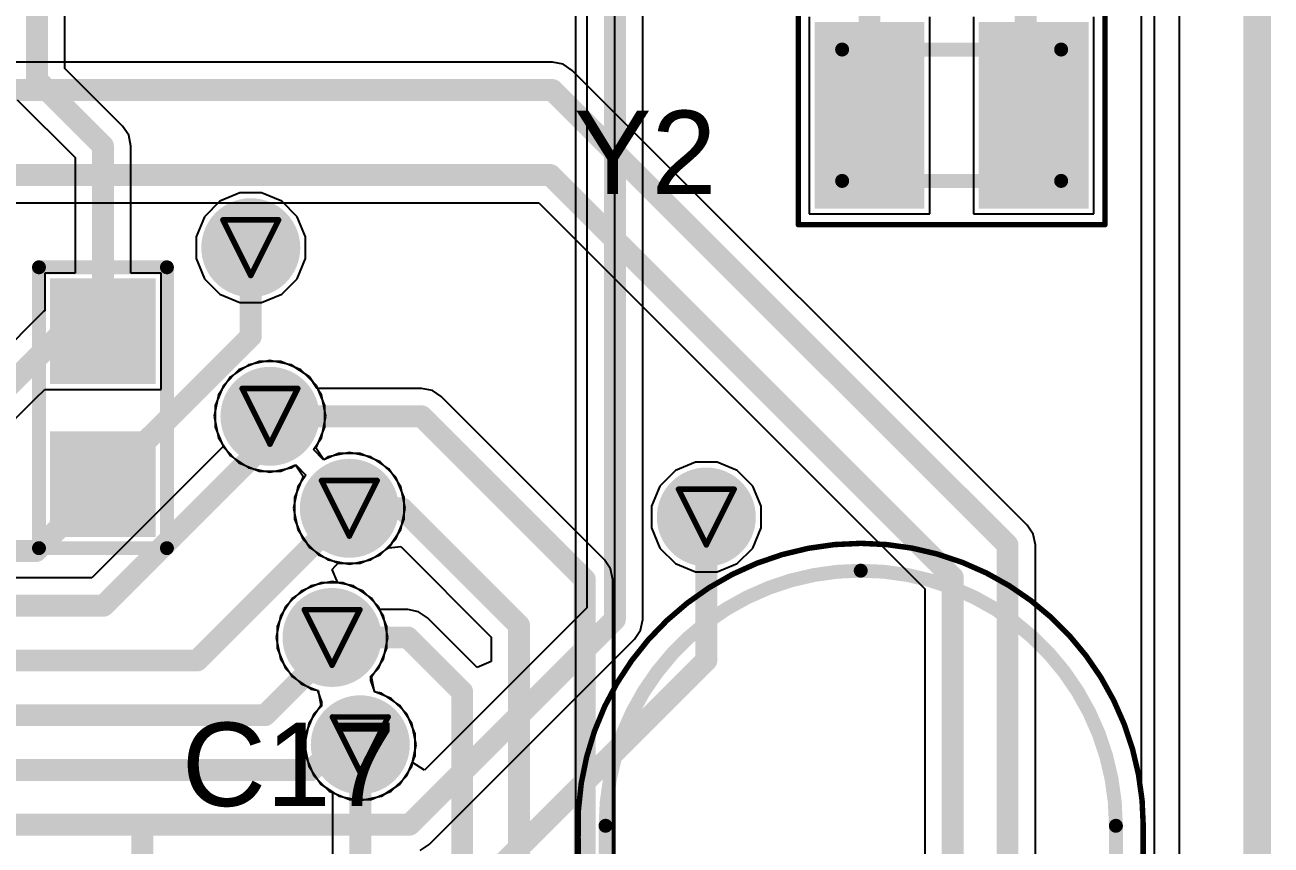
# Model space of a CAD drawing. Header units: inches. Extents: x 0 to 423, y -3 to 110.
# Drawn here: x 52.81 to 64.19, y 47.84 to 55.33 of the extents above; entities that cross this region are included whole.
import ezdxf

# ---------------------------------------------------------------- set-up
doc = ezdxf.new("R2010")
doc.units = ezdxf.units.IN
for name, color, linetype in [('Board Outline', 56, 'Continuous'), ('Bottom Layer', 5, 'Continuous'), ('Bottom Solder', 6, 'Continuous'), ('Drill Drawing', 1, 'Continuous'), ('Mechanical 1', 6, 'Continuous'), ('Mechanical 13', 56, 'Continuous'), ('Mechanical 15', 56, 'Continuous'), ('Mechanical 4', 56, 'Continuous'), ('Mid Layer', 16, 'Continuous'), ('Mid Layer 2', 76, 'Continuous'), ('Multi-Layer', 9, 'Continuous'), ('Pad Holes', 156, 'Continuous'), ('Top Layer', 1, 'Continuous'), ('Top Overlay', 2, 'Continuous'), ('Top Paste', 8, 'Continuous'), ('Top Solder', 216, 'Continuous'), ('Via Holes', 16, 'Continuous')]:
    doc.layers.add(name, color=color, linetype=linetype)
doc.styles.add('Arial', font='', dxfattribs={"height": 0.2})
doc.styles.get('Arial').set_extended_font_data('Arial')

# ---------------------------------------------------------------- blocks, each defined once
blk = doc.blocks.new('XTAL_CM8V_T1A_32_768KHZ_9PF_20PPM_TA_QC_60')
at = {"layer": 'Top Layer'}
for points in [[(-1.15, 0.75), (-0.35, 0.75), (-0.35, -0.75), (-1.15, -0.75)], [(0.35, 0.75), (1.15, 0.75), (1.15, -0.75), (0.35, -0.75)]]:
    blk.add_hatch(color=1, dxfattribs=at).paths.add_polyline_path(points)
at = {"layer": 'Top Paste'}
for points in [[(-1.15, 0.75), (-0.35, 0.75), (-0.35, -0.75), (-1.15, -0.75)], [(0.35, 0.75), (1.15, 0.75), (1.15, -0.75), (0.35, -0.75)]]:
    blk.add_hatch(color=8, dxfattribs=at).paths.add_polyline_path(points)
at = {"layer": 'Top Solder'}
for points in [[(-1.252, 0.852), (-0.248, 0.852), (-0.248, -0.852), (-1.252, -0.852)], [(0.248, 0.852), (1.252, 0.852), (1.252, -0.852), (0.248, -0.852)]]:
    blk.add_hatch(color=216, dxfattribs=at).paths.add_polyline_path(points)
at = {"layer": 'Mechanical 13'}
for points in [[(-1, -0.6, 0.127, 0.127, 0), (-1, 0.6, 0.127, 0.127, 0)], [(-1, 0.6, 0.127, 0.127, 0), (1, 0.6, 0.127, 0.127, 0)], [(1, -0.6, 0.127, 0.127, 0), (1, 0.6, 0.127, 0.127, 0)], [(-1, -0.6, 0.127, 0.127, 0), (1, -0.6, 0.127, 0.127, 0)]]:
    blk.add_lwpolyline(points, format="xyseb", dxfattribs=at)
for points in [[(-1.032, 0.6, 0.0635, 0.0635, 1), (-0.968, 0.6, 0.0635, 0.0635, 1)], [(-1.032, 0.6, 0.0635, 0.0635, 1), (-0.968, 0.6, 0.0635, 0.0635, 1)], [(0.968, 0.6, 0.0635, 0.0635, 1), (1.032, 0.6, 0.0635, 0.0635, 1)], [(0.968, 0.6, 0.0635, 0.0635, 1), (1.032, 0.6, 0.0635, 0.0635, 1)], [(-1.032, -0.6, 0.0635, 0.0635, 1), (-0.968, -0.6, 0.0635, 0.0635, 1)], [(-1.032, -0.6, 0.0635, 0.0635, 1), (-0.968, -0.6, 0.0635, 0.0635, 1)], [(0.968, -0.6, 0.0635, 0.0635, 1), (1.032, -0.6, 0.0635, 0.0635, 1)], [(0.968, -0.6, 0.0635, 0.0635, 1), (1.032, -0.6, 0.0635, 0.0635, 1)]]:
    blk.add_lwpolyline(points, format="xyseb", close=True, dxfattribs=at)
at = {"layer": 'Mechanical 15'}
for points in [[(-1.4, -1, 0.05, 0.05, 0), (-1.4, 1, 0.05, 0.05, 0)], [(-1.4, 1, 0.05, 0.05, 0), (1.4, 1, 0.05, 0.05, 0)], [(1.4, -1, 0.05, 0.05, 0), (1.4, 1, 0.05, 0.05, 0)], [(-1.4, -1, 0.05, 0.05, 0), (1.4, -1, 0.05, 0.05, 0)]]:
    blk.add_lwpolyline(points, format="xyseb", dxfattribs=at)
for points in [[(-1.412, 1, 0.025, 0.025, 1), (-1.388, 1, 0.025, 0.025, 1)], [(-1.412, 1, 0.025, 0.025, 1), (-1.388, 1, 0.025, 0.025, 1)], [(1.388, 1, 0.025, 0.025, 1), (1.412, 1, 0.025, 0.025, 1)], [(1.388, 1, 0.025, 0.025, 1), (1.412, 1, 0.025, 0.025, 1)], [(-1.412, -1, 0.025, 0.025, 1), (-1.388, -1, 0.025, 0.025, 1)], [(-1.412, -1, 0.025, 0.025, 1), (-1.388, -1, 0.025, 0.025, 1)], [(1.388, -1, 0.025, 0.025, 1), (1.412, -1, 0.025, 0.025, 1)], [(1.388, -1, 0.025, 0.025, 1), (1.412, -1, 0.025, 0.025, 1)]]:
    blk.add_lwpolyline(points, format="xyseb", close=True, dxfattribs=at)
blk = doc.blocks.new('XTAL_HC49P488W43L1150T466H350_68')
at = {"layer": 'Bottom Layer'}
h = blk.add_hatch(color=5, dxfattribs=at)
edge = h.paths.add_edge_path()
edge.add_arc((-2.44, 0), 0.54, 0, 360)
h = blk.add_hatch(color=5, dxfattribs=at)
edge = h.paths.add_edge_path()
edge.add_arc((2.44, 0), 0.54, 0, 360)
at = {"layer": 'Bottom Solder'}
h = blk.add_hatch(color=6, dxfattribs=at)
edge = h.paths.add_edge_path()
edge.add_arc((-2.44, 0), 0.642, 0, 360)
h = blk.add_hatch(color=6, dxfattribs=at)
edge = h.paths.add_edge_path()
edge.add_arc((2.44, 0), 0.642, 0, 360)
at = {"layer": 'Mid Layer'}
h = blk.add_hatch(color=16, dxfattribs=at)
edge = h.paths.add_edge_path()
edge.add_arc((-2.44, 0), 0.54, 0, 360)
h = blk.add_hatch(color=16, dxfattribs=at)
edge = h.paths.add_edge_path()
edge.add_arc((2.44, 0), 0.54, 0, 360)
at = {"layer": 'Mid Layer 2'}
h = blk.add_hatch(color=76, dxfattribs=at)
edge = h.paths.add_edge_path()
edge.add_arc((-2.44, 0), 0.54, 0, 360)
h = blk.add_hatch(color=76, dxfattribs=at)
edge = h.paths.add_edge_path()
edge.add_arc((2.44, 0), 0.54, 0, 360)
at = {"layer": 'Multi-Layer'}
h = blk.add_hatch(color=9, dxfattribs=at)
edge = h.paths.add_edge_path()
edge.add_arc((-2.44, 0), 0.54, 0, 360)
h = blk.add_hatch(color=9, dxfattribs=at)
edge = h.paths.add_edge_path()
edge.add_arc((2.44, 0), 0.54, 0, 360)
at = {"layer": 'Pad Holes'}
h = blk.add_hatch(color=7, dxfattribs=at)
edge = h.paths.add_edge_path()
edge.add_arc((-2.44, 0), 0.34, 0, 360)
h = blk.add_hatch(color=7, dxfattribs=at)
edge = h.paths.add_edge_path()
edge.add_arc((2.44, 0), 0.34, 0, 360)
at = {"layer": 'Top Layer'}
h = blk.add_hatch(color=1, dxfattribs=at)
edge = h.paths.add_edge_path()
edge.add_arc((-2.44, 0), 0.54, 0, 360)
h = blk.add_hatch(color=1, dxfattribs=at)
edge = h.paths.add_edge_path()
edge.add_arc((2.44, 0), 0.54, 0, 360)
at = {"layer": 'Top Solder'}
h = blk.add_hatch(color=216, dxfattribs=at)
edge = h.paths.add_edge_path()
edge.add_arc((-2.44, 0), 0.642, 0, 360)
h = blk.add_hatch(color=216, dxfattribs=at)
edge = h.paths.add_edge_path()
edge.add_arc((2.44, 0), 0.642, 0, 360)
at = {"layer": 'Mechanical 1'}
for points in [[(-5.75, 0, 0.127, 0.127, -0.414214), (-3.42, 2.33, 0.127, 0.127, 0)], [(3.42, 2.33, 0.127, 0.127, 0), (-3.42, 2.33, 0.127, 0.127, 0)], [(3.42, 2.33, 0.127, 0.127, -0.414214), (5.75, 0, 0.127, 0.127, 0)], [(-3.42, -2.33, 0.127, 0.127, -0.414214), (-5.75, 0, 0.127, 0.127, 0)], [(5.75, 0, 0.127, 0.127, -0.414214), (3.42, -2.33, 0.127, 0.127, 0)], [(3.42, -2.33, 0.127, 0.127, 0), (-3.42, -2.33, 0.127, 0.127, 0)]]:
    blk.add_lwpolyline(points, format="xyseb", dxfattribs=at)
for points in [[(-3.452, 2.33, 0.0635, 0.0635, 1), (-3.388, 2.33, 0.0635, 0.0635, 1)], [(-3.452, 2.33, 0.0635, 0.0635, 1), (-3.388, 2.33, 0.0635, 0.0635, 1)], [(3.388, 2.33, 0.0635, 0.0635, 1), (3.452, 2.33, 0.0635, 0.0635, 1)], [(3.388, 2.33, 0.0635, 0.0635, 1), (3.452, 2.33, 0.0635, 0.0635, 1)], [(-5.782, 0, 0.0635, 0.0635, 1), (-5.718, 0, 0.0635, 0.0635, 1)], [(-5.782, 0, 0.0635, 0.0635, 1), (-5.718, 0, 0.0635, 0.0635, 1)], [(5.718, 0, 0.0635, 0.0635, 1), (5.782, 0, 0.0635, 0.0635, 1)], [(5.718, 0, 0.0635, 0.0635, 1), (5.782, 0, 0.0635, 0.0635, 1)], [(-3.452, -2.33, 0.0635, 0.0635, 1), (-3.388, -2.33, 0.0635, 0.0635, 1)], [(-3.452, -2.33, 0.0635, 0.0635, 1), (-3.388, -2.33, 0.0635, 0.0635, 1)], [(3.388, -2.33, 0.0635, 0.0635, 1), (3.452, -2.33, 0.0635, 0.0635, 1)], [(3.388, -2.33, 0.0635, 0.0635, 1), (3.452, -2.33, 0.0635, 0.0635, 1)]]:
    blk.add_lwpolyline(points, format="xyseb", close=True, dxfattribs=at)
at = {"layer": 'Mechanical 4'}
for points in [[(-6, -0.005, 0.05, 0.05, -0.414214), (-3.415, 2.58, 0.05, 0.05, 0)], [(3.4, 2.58, 0.05, 0.05, 0), (-3.41, 2.58, 0.05, 0.05, 0)], [(3.4, 2.58, 0.05, 0.05, -1), (3.4, -2.58, 0.05, 0.05, 0)], [(-3.322, -2.581, 0.05, 0.05, -0.424475), (-6, 0.005, 0.05, 0.05, 0)], [(3.4, -2.58, 0.05, 0.05, 0), (-3.3, -2.58, 0.05, 0.05, 0)]]:
    blk.add_lwpolyline(points, format="xyseb", dxfattribs=at)
for points in [[(-3.427, 2.58, 0.025, 0.025, 1), (-3.403, 2.58, 0.025, 0.025, 1)], [(-3.423, 2.58, 0.025, 0.025, 1), (-3.398, 2.58, 0.025, 0.025, 1)], [(3.388, 2.58, 0.025, 0.025, 1), (3.413, 2.58, 0.025, 0.025, 1)], [(3.388, 2.58, 0.025, 0.025, 1), (3.413, 2.58, 0.025, 0.025, 1)], [(-6.013, 0.005, 0.025, 0.025, 1), (-5.988, 0.005, 0.025, 0.025, 1)], [(-6.013, -0.005, 0.025, 0.025, 1), (-5.988, -0.005, 0.025, 0.025, 1)], [(-3.335, -2.581, 0.025, 0.025, 1), (-3.31, -2.581, 0.025, 0.025, 1)], [(-3.313, -2.58, 0.025, 0.025, 1), (-3.288, -2.58, 0.025, 0.025, 1)], [(3.388, -2.58, 0.025, 0.025, 1), (3.413, -2.58, 0.025, 0.025, 1)], [(3.388, -2.58, 0.025, 0.025, 1), (3.413, -2.58, 0.025, 0.025, 1)]]:
    blk.add_lwpolyline(points, format="xyseb", close=True, dxfattribs=at)
at = {"layer": 'Top Overlay'}
for points in [[(-5.75, 0, 0.127, 0.127, -0.414214), (-3.42, 2.33, 0.127, 0.127, 0)], [(3.42, 2.33, 0.127, 0.127, 0), (-3.42, 2.33, 0.127, 0.127, 0)], [(3.42, 2.33, 0.127, 0.127, -0.414214), (5.75, 0, 0.127, 0.127, 0)], [(-3.42, -2.33, 0.127, 0.127, -0.414214), (-5.75, 0, 0.127, 0.127, 0)], [(5.75, 0, 0.127, 0.127, -0.414214), (3.42, -2.33, 0.127, 0.127, 0)], [(3.42, -2.33, 0.127, 0.127, 0), (-3.42, -2.33, 0.127, 0.127, 0)]]:
    blk.add_lwpolyline(points, format="xyseb", dxfattribs=at)
for points in [[(-3.452, 2.33, 0.0635, 0.0635, 1), (-3.388, 2.33, 0.0635, 0.0635, 1)], [(-3.452, 2.33, 0.0635, 0.0635, 1), (-3.388, 2.33, 0.0635, 0.0635, 1)], [(3.388, 2.33, 0.0635, 0.0635, 1), (3.452, 2.33, 0.0635, 0.0635, 1)], [(3.388, 2.33, 0.0635, 0.0635, 1), (3.452, 2.33, 0.0635, 0.0635, 1)], [(-5.782, 0, 0.0635, 0.0635, 1), (-5.718, 0, 0.0635, 0.0635, 1)], [(-5.782, 0, 0.0635, 0.0635, 1), (-5.718, 0, 0.0635, 0.0635, 1)], [(5.718, 0, 0.0635, 0.0635, 1), (5.782, 0, 0.0635, 0.0635, 1)], [(5.718, 0, 0.0635, 0.0635, 1), (5.782, 0, 0.0635, 0.0635, 1)], [(-3.452, -2.33, 0.0635, 0.0635, 1), (-3.388, -2.33, 0.0635, 0.0635, 1)], [(-3.452, -2.33, 0.0635, 0.0635, 1), (-3.388, -2.33, 0.0635, 0.0635, 1)], [(3.388, -2.33, 0.0635, 0.0635, 1), (3.452, -2.33, 0.0635, 0.0635, 1)], [(3.388, -2.33, 0.0635, 0.0635, 1), (3.452, -2.33, 0.0635, 0.0635, 1)]]:
    blk.add_lwpolyline(points, format="xyseb", close=True, dxfattribs=at)
blk = doc.blocks.new('0603C_TBD_77')
at = {"layer": 'Top Layer'}
for points in [[(-0.381, 0.381), (0.381, 0.381), (0.381, -0.381), (-0.381, -0.381)], [(1.016, 0.381), (1.778, 0.381), (1.778, -0.381), (1.016, -0.381)]]:
    blk.add_hatch(color=1, dxfattribs=at).paths.add_polyline_path(points)
at = {"layer": 'Top Paste'}
for points in [[(-0.381, 0.381), (0.381, 0.381), (0.381, -0.381), (-0.381, -0.381)], [(1.016, 0.381), (1.778, 0.381), (1.778, -0.381), (1.016, -0.381)]]:
    blk.add_hatch(color=8, dxfattribs=at).paths.add_polyline_path(points)
at = {"layer": 'Top Solder'}
for points in [[(-0.4826, 0.4826), (0.4826, 0.4826), (0.4826, -0.4826), (-0.4826, -0.4826)], [(0.9144, 0.4826), (1.8796, 0.4826), (1.8796, -0.4826), (0.9144, -0.4826)]]:
    blk.add_hatch(color=216, dxfattribs=at).paths.add_polyline_path(points)
at = {"layer": 'Top Overlay'}
for points in [[(-0.5842, 0.5842, 0.127, 0.127, 0), (-0.5842, -0.5842, 0.127, 0.127, 0)], [(-0.5842, 0.5842, 0.127, 0.127, 0), (1.9812, 0.5842, 0.127, 0.127, 0)], [(1.9812, 0.5842, 0.127, 0.127, 0), (1.9812, -0.5842, 0.127, 0.127, 0)], [(-0.5842, -0.5842, 0.127, 0.127, 0), (1.9812, -0.5842, 0.127, 0.127, 0)]]:
    blk.add_lwpolyline(points, format="xyseb", dxfattribs=at)
for points in [[(-0.61595, 0.5842, 0.0635, 0.0635, 1), (-0.55245, 0.5842, 0.0635, 0.0635, 1)], [(-0.61595, 0.5842, 0.0635, 0.0635, 1), (-0.55245, 0.5842, 0.0635, 0.0635, 1)], [(1.94945, 0.5842, 0.0635, 0.0635, 1), (2.01295, 0.5842, 0.0635, 0.0635, 1)], [(1.94945, 0.5842, 0.0635, 0.0635, 1), (2.01295, 0.5842, 0.0635, 0.0635, 1)], [(-0.61595, -0.5842, 0.0635, 0.0635, 1), (-0.55245, -0.5842, 0.0635, 0.0635, 1)], [(-0.61595, -0.5842, 0.0635, 0.0635, 1), (-0.55245, -0.5842, 0.0635, 0.0635, 1)], [(1.94945, -0.5842, 0.0635, 0.0635, 1), (2.01295, -0.5842, 0.0635, 0.0635, 1)], [(1.94945, -0.5842, 0.0635, 0.0635, 1), (2.01295, -0.5842, 0.0635, 0.0635, 1)]]:
    blk.add_lwpolyline(points, format="xyseb", close=True, dxfattribs=at)

msp = doc.modelspace()

# ---------------------------------------------------------------- hatches: boundary and pattern name
at = {"layer": 'Bottom Layer'}
h = msp.add_hatch(color=5, dxfattribs=at)
edge = h.paths.add_edge_path()
edge.add_arc((54.87, 53.3), 0.35, 0, 360)
h = msp.add_hatch(color=5, dxfattribs=at)
edge = h.paths.add_edge_path()
edge.add_arc((55.045, 51.76), 0.35, 0, 360)
h = msp.add_hatch(color=5, dxfattribs=at)
edge = h.paths.add_edge_path()
edge.add_arc((55.77, 50.92), 0.35, 0, 360)
h = msp.add_hatch(color=5, dxfattribs=at)
edge = h.paths.add_edge_path()
edge.add_arc((59.03, 50.84), 0.35, 0, 360)
h = msp.add_hatch(color=5, dxfattribs=at)
edge = h.paths.add_edge_path()
edge.add_arc((55.612, 49.74), 0.35, 0, 360)
h = msp.add_hatch(color=5, dxfattribs=at)
edge = h.paths.add_edge_path()
edge.add_arc((55.87, 48.76), 0.35, 0, 360)
at = {"layer": 'Bottom Solder'}
h = msp.add_hatch(color=6, dxfattribs=at)
edge = h.paths.add_edge_path()
edge.add_arc((54.87, 53.3), 0.452, 0, 360)
h = msp.add_hatch(color=6, dxfattribs=at)
edge = h.paths.add_edge_path()
edge.add_arc((55.045, 51.76), 0.452, 0, 360)
h = msp.add_hatch(color=6, dxfattribs=at)
edge = h.paths.add_edge_path()
edge.add_arc((55.77, 50.92), 0.452, 0, 360)
h = msp.add_hatch(color=6, dxfattribs=at)
edge = h.paths.add_edge_path()
edge.add_arc((59.03, 50.84), 0.452, 0, 360)
h = msp.add_hatch(color=6, dxfattribs=at)
edge = h.paths.add_edge_path()
edge.add_arc((55.612, 49.74), 0.452, 0, 360)
h = msp.add_hatch(color=6, dxfattribs=at)
edge = h.paths.add_edge_path()
edge.add_arc((55.87, 48.76), 0.452, 0, 360)
at = {"layer": 'Mid Layer'}
h = msp.add_hatch(color=16, dxfattribs=at)
edge = h.paths.add_edge_path()
edge.add_arc((54.87, 53.3), 0.35, 0, 360)
h = msp.add_hatch(color=16, dxfattribs=at)
edge = h.paths.add_edge_path()
edge.add_arc((55.045, 51.76), 0.35, 0, 360)
h = msp.add_hatch(color=16, dxfattribs=at)
edge = h.paths.add_edge_path()
edge.add_arc((55.77, 50.92), 0.35, 0, 360)
h = msp.add_hatch(color=16, dxfattribs=at)
edge = h.paths.add_edge_path()
edge.add_arc((59.03, 50.84), 0.35, 0, 360)
h = msp.add_hatch(color=16, dxfattribs=at)
edge = h.paths.add_edge_path()
edge.add_arc((55.612, 49.74), 0.35, 0, 360)
h = msp.add_hatch(color=16, dxfattribs=at)
edge = h.paths.add_edge_path()
edge.add_arc((55.87, 48.76), 0.35, 0, 360)
at = {"layer": 'Mid Layer 2'}
h = msp.add_hatch(color=76, dxfattribs=at)
edge = h.paths.add_edge_path()
edge.add_arc((54.87, 53.3), 0.35, 0, 360)
h = msp.add_hatch(color=76, dxfattribs=at)
edge = h.paths.add_edge_path()
edge.add_arc((55.045, 51.76), 0.35, 0, 360)
h = msp.add_hatch(color=76, dxfattribs=at)
edge = h.paths.add_edge_path()
edge.add_arc((55.77, 50.92), 0.35, 0, 360)
h = msp.add_hatch(color=76, dxfattribs=at)
edge = h.paths.add_edge_path()
edge.add_arc((59.03, 50.84), 0.35, 0, 360)
h = msp.add_hatch(color=76, dxfattribs=at)
edge = h.paths.add_edge_path()
edge.add_arc((55.612, 49.74), 0.35, 0, 360)
h = msp.add_hatch(color=76, dxfattribs=at)
edge = h.paths.add_edge_path()
edge.add_arc((55.87, 48.76), 0.35, 0, 360)
at = {"layer": 'Top Layer'}
h = msp.add_hatch(color=1, dxfattribs=at)
edge = h.paths.add_edge_path()
edge.add_arc((54.87, 53.3), 0.35, 0, 360)
h = msp.add_hatch(color=1, dxfattribs=at)
edge = h.paths.add_edge_path()
edge.add_arc((55.045, 51.76), 0.35, 0, 360)
h = msp.add_hatch(color=1, dxfattribs=at)
edge = h.paths.add_edge_path()
edge.add_arc((55.77, 50.92), 0.35, 0, 360)
h = msp.add_hatch(color=1, dxfattribs=at)
edge = h.paths.add_edge_path()
edge.add_arc((59.03, 50.84), 0.35, 0, 360)
h = msp.add_hatch(color=1, dxfattribs=at)
edge = h.paths.add_edge_path()
edge.add_arc((55.612, 49.74), 0.35, 0, 360)
h = msp.add_hatch(color=1, dxfattribs=at)
edge = h.paths.add_edge_path()
edge.add_arc((55.87, 48.76), 0.35, 0, 360)
at = {"layer": 'Top Solder'}
h = msp.add_hatch(color=216, dxfattribs=at)
edge = h.paths.add_edge_path()
edge.add_arc((54.87, 53.3), 0.452, 0, 360)
h = msp.add_hatch(color=216, dxfattribs=at)
edge = h.paths.add_edge_path()
edge.add_arc((55.045, 51.76), 0.452, 0, 360)
h = msp.add_hatch(color=216, dxfattribs=at)
edge = h.paths.add_edge_path()
edge.add_arc((55.77, 50.92), 0.452, 0, 360)
h = msp.add_hatch(color=216, dxfattribs=at)
edge = h.paths.add_edge_path()
edge.add_arc((59.03, 50.84), 0.452, 0, 360)
h = msp.add_hatch(color=216, dxfattribs=at)
edge = h.paths.add_edge_path()
edge.add_arc((55.612, 49.74), 0.452, 0, 360)
h = msp.add_hatch(color=216, dxfattribs=at)
edge = h.paths.add_edge_path()
edge.add_arc((55.87, 48.76), 0.452, 0, 360)
at = {"layer": 'Via Holes'}
h = msp.add_hatch(color=7, dxfattribs=at)
edge = h.paths.add_edge_path()
edge.add_arc((54.87, 53.3), 0.25, 0, 360)
h = msp.add_hatch(color=7, dxfattribs=at)
edge = h.paths.add_edge_path()
edge.add_arc((55.045, 51.76), 0.25, 0, 360)
h = msp.add_hatch(color=7, dxfattribs=at)
edge = h.paths.add_edge_path()
edge.add_arc((55.77, 50.92), 0.25, 0, 360)
h = msp.add_hatch(color=7, dxfattribs=at)
edge = h.paths.add_edge_path()
edge.add_arc((59.03, 50.84), 0.25, 0, 360)
h = msp.add_hatch(color=7, dxfattribs=at)
edge = h.paths.add_edge_path()
edge.add_arc((55.612, 49.74), 0.25, 0, 360)
h = msp.add_hatch(color=7, dxfattribs=at)
edge = h.paths.add_edge_path()
edge.add_arc((55.87, 48.76), 0.25, 0, 360)

# ---------------------------------------------------------------- linework, layer by layer
at = {"layer": 'Board Outline'}
msp.add_lwpolyline([(64.06, 0, 0.254, 0.254, 0), (64.06, 79.42, 0.254, 0.254, 0)], format="xyseb", dxfattribs=at)
at = {"layer": 'Bottom Layer'}
for p, q in [((63, 58.224), (63, 54.23)), ((57.625, 54.995), (50.887, 54.995)), ((57.723, 54.975), (57.625, 54.995)), ((57.805, 54.92), (57.723, 54.975)), ((61.96, 50.765), (57.805, 54.92)), ((63, 54.23), (63, 52.801)), ((51.806, 53.709), (57.501, 53.709)), ((57.501, 53.709), (61.025, 50.184)), ((63, 52.801), (63, 52.211)), ((55.045, 52.27), (54.85, 52.231)), ((55.24, 52.231), (55.045, 52.27)), ((54.685, 52.12), (54.574, 51.955)), ((54.85, 52.231), (54.685, 52.12)), ((55.405, 52.12), (55.24, 52.231)), ((55.476, 52.015), (55.405, 52.12)), ((63, 52.211), (63, 51.305)), ((56.43, 52.015), (55.476, 52.015)), ((56.528, 51.995), (56.43, 52.015)), ((54.574, 51.955), (54.535, 51.76)), ((56.61, 51.94), (56.528, 51.995)), ((58.1, 50.45), (56.61, 51.94)), ((54.535, 51.76), (54.574, 51.565)), ((54.574, 51.565), (54.685, 51.4)), ((54.685, 51.4), (54.85, 51.289)), ((54.85, 51.289), (55.045, 51.25)), ((55.045, 51.25), (55.24, 51.289)), ((55.24, 51.289), (55.28, 51.316)), ((55.28, 51.316), (55.372, 51.224)), ((55.372, 51.224), (55.299, 51.115)), ((63, 51.305), (63, 50.072)), ((55.299, 51.115), (55.26, 50.92)), ((55.26, 50.92), (55.299, 50.725)), ((62.015, 50.683), (61.96, 50.765)), ((55.299, 50.725), (55.409, 50.56)), ((62.035, 50.585), (62.015, 50.683)), ((55.409, 50.56), (55.575, 50.449)), ((55.965, 50.449), (56.13, 50.56)), ((56.13, 50.56), (56.239, 50.57)), ((56.239, 50.57), (57.065, 49.744)), ((62.035, 49.815), (62.035, 50.585)), ((55.575, 50.449), (55.77, 50.41)), ((55.77, 50.41), (55.965, 50.449)), ((58.155, 50.368), (58.1, 50.45)), ((58.175, 50.27), (58.155, 50.368)), ((55.417, 50.211), (55.252, 50.1)), ((55.612, 50.25), (55.417, 50.211)), ((55.807, 50.211), (55.612, 50.25)), ((55.973, 50.1), (55.807, 50.211)), ((58.175, 33.05), (58.175, 50.27)), ((61.025, 50.184), (61.025, 47.606)), ((55.252, 50.1), (55.141, 49.935)), ((56.043, 49.995), (55.973, 50.1)), ((63, 50.072), (63, 48.476)), ((56.305, 49.995), (56.043, 49.995)), ((56.403, 49.975), (56.305, 49.995)), ((56.485, 49.92), (56.403, 49.975)), ((55.141, 49.935), (55.103, 49.74)), ((56.938, 49.467), (56.485, 49.92)), ((55.103, 49.74), (55.141, 49.545)), ((57.065, 49.744), (57.065, 49.52)), ((62.035, 7.36), (62.035, 49.815)), ((55.141, 49.545), (55.252, 49.38)), ((57.065, 49.52), (56.938, 49.467)), ((55.252, 49.38), (55.417, 49.269)), ((55.417, 49.269), (55.484, 49.256)), ((55.484, 49.256), (55.51, 49.121)), ((55.509, 49.12), (55.399, 48.955)), ((55.51, 49.121), (55.509, 49.12)), ((55.399, 48.955), (55.36, 48.76)), ((55.36, 48.76), (55.399, 48.565)), ((55.399, 48.565), (55.509, 48.399)), ((55.509, 48.399), (55.615, 48.329)), ((63, 48.476), (63, 47.04)), ((55.615, 48.329), (55.615, 35.715))]:
    msp.add_line(p, q, dxfattribs=at)
for points in [[(50.456, 54.74, 0.2, 0.2, 0), (57.625, 54.74, 0.2, 0.2, 0)], [(57.625, 54.74, 0.2, 0.2, 0), (61.78, 50.585, 0.2, 0.2, 0)], [(51.375, 53.964, 0.2, 0.2, 0), (57.606, 53.964, 0.2, 0.2, 0)], [(57.606, 53.964, 0.2, 0.2, 0), (61.28, 50.29, 0.2, 0.2, 0)], [(55.045, 51.76, 0.2, 0.2, 0), (56.43, 51.76, 0.2, 0.2, 0)], [(56.43, 51.76, 0.2, 0.2, 0), (57.92, 50.27, 0.2, 0.2, 0)], [(55.77, 50.92, 0.2, 0.2, 0), (56.25, 50.92, 0.2, 0.2, 0)], [(56.25, 50.92, 0.2, 0.2, 0), (57.32, 49.85, 0.2, 0.2, 0)], [(61.78, 50.585, 0.2, 0.2, 0), (61.78, 49.815, 0.2, 0.2, 0)], [(57.92, 30.007, 0.2, 0.2, 0), (57.92, 50.27, 0.2, 0.2, 0)], [(61.28, 50.29, 0.2, 0.2, 0), (61.28, 7.943, 0.2, 0.2, 0)], [(57.32, 35.296, 0.2, 0.2, 0), (57.32, 49.85, 0.2, 0.2, 0)], [(61.78, 49.815, 0.2, 0.2, 0), (61.78, 7.173, 0.2, 0.2, 0)], [(55.612, 49.74, 0.2, 0.2, 0), (56.305, 49.74, 0.2, 0.2, 0)], [(56.305, 49.74, 0.2, 0.2, 0), (56.8, 49.245, 0.2, 0.2, 0)], [(56.8, 35.988, 0.2, 0.2, 0), (56.8, 49.245, 0.2, 0.2, 0)], [(55.87, 35.609, 0.2, 0.2, 0), (55.87, 48.76, 0.2, 0.2, 0)]]:
    msp.add_lwpolyline(points, format="xyseb", dxfattribs=at)
for points in [[(57.575, 54.74, 0.1, 0.1, 1), (57.675, 54.74, 0.1, 0.1, 1)], [(57.575, 54.74, 0.1, 0.1, 1), (57.675, 54.74, 0.1, 0.1, 1)], [(57.556, 53.964, 0.1, 0.1, 1), (57.656, 53.964, 0.1, 0.1, 1)], [(57.556, 53.964, 0.1, 0.1, 1), (57.656, 53.964, 0.1, 0.1, 1)], [(54.995, 51.76, 0.1, 0.1, 1), (55.095, 51.76, 0.1, 0.1, 1)], [(56.38, 51.76, 0.1, 0.1, 1), (56.48, 51.76, 0.1, 0.1, 1)], [(56.38, 51.76, 0.1, 0.1, 1), (56.48, 51.76, 0.1, 0.1, 1)], [(55.72, 50.92, 0.1, 0.1, 1), (55.82, 50.92, 0.1, 0.1, 1)], [(56.2, 50.92, 0.1, 0.1, 1), (56.3, 50.92, 0.1, 0.1, 1)], [(56.2, 50.92, 0.1, 0.1, 1), (56.3, 50.92, 0.1, 0.1, 1)], [(61.73, 50.585, 0.1, 0.1, 1), (61.83, 50.585, 0.1, 0.1, 1)], [(61.73, 50.585, 0.1, 0.1, 1), (61.83, 50.585, 0.1, 0.1, 1)], [(57.87, 50.27, 0.1, 0.1, 1), (57.97, 50.27, 0.1, 0.1, 1)], [(57.87, 50.27, 0.1, 0.1, 1), (57.97, 50.27, 0.1, 0.1, 1)], [(61.23, 50.29, 0.1, 0.1, 1), (61.33, 50.29, 0.1, 0.1, 1)], [(61.23, 50.29, 0.1, 0.1, 1), (61.33, 50.29, 0.1, 0.1, 1)], [(57.27, 49.85, 0.1, 0.1, 1), (57.37, 49.85, 0.1, 0.1, 1)], [(57.27, 49.85, 0.1, 0.1, 1), (57.37, 49.85, 0.1, 0.1, 1)], [(61.73, 49.815, 0.1, 0.1, 1), (61.83, 49.815, 0.1, 0.1, 1)], [(61.73, 49.815, 0.1, 0.1, 1), (61.83, 49.815, 0.1, 0.1, 1)], [(55.562, 49.74, 0.1, 0.1, 1), (55.662, 49.74, 0.1, 0.1, 1)], [(56.255, 49.74, 0.1, 0.1, 1), (56.355, 49.74, 0.1, 0.1, 1)], [(56.255, 49.74, 0.1, 0.1, 1), (56.355, 49.74, 0.1, 0.1, 1)], [(56.75, 49.245, 0.1, 0.1, 1), (56.85, 49.245, 0.1, 0.1, 1)], [(56.75, 49.245, 0.1, 0.1, 1), (56.85, 49.245, 0.1, 0.1, 1)], [(55.82, 48.76, 0.1, 0.1, 1), (55.92, 48.76, 0.1, 0.1, 1)]]:
    msp.add_lwpolyline(points, format="xyseb", close=True, dxfattribs=at)
at = {"layer": 'Drill Drawing'}
for points in [[(54.616, 53.554, 0.0508, 0.0508, 0), (55.124, 53.554, 0.0508, 0.0508, 0)], [(54.616, 53.554, 0.0508, 0.0508, 0), (54.87, 53.046, 0.0508, 0.0508, 0)], [(54.87, 53.046, 0.0508, 0.0508, 0), (55.124, 53.554, 0.0508, 0.0508, 0)], [(54.791, 52.014, 0.0508, 0.0508, 0), (55.299, 52.014, 0.0508, 0.0508, 0)], [(54.791, 52.014, 0.0508, 0.0508, 0), (55.045, 51.506, 0.0508, 0.0508, 0)], [(55.045, 51.506, 0.0508, 0.0508, 0), (55.299, 52.014, 0.0508, 0.0508, 0)], [(55.516, 51.174, 0.0508, 0.0508, 0), (56.024, 51.174, 0.0508, 0.0508, 0)], [(55.516, 51.174, 0.0508, 0.0508, 0), (55.77, 50.666, 0.0508, 0.0508, 0)], [(55.77, 50.666, 0.0508, 0.0508, 0), (56.024, 51.174, 0.0508, 0.0508, 0)], [(58.776, 51.094, 0.0508, 0.0508, 0), (59.284, 51.094, 0.0508, 0.0508, 0)], [(58.776, 51.094, 0.0508, 0.0508, 0), (59.03, 50.586, 0.0508, 0.0508, 0)], [(59.03, 50.586, 0.0508, 0.0508, 0), (59.284, 51.094, 0.0508, 0.0508, 0)], [(55.358, 49.994, 0.0508, 0.0508, 0), (55.866, 49.994, 0.0508, 0.0508, 0)], [(55.358, 49.994, 0.0508, 0.0508, 0), (55.612, 49.486, 0.0508, 0.0508, 0)], [(55.612, 49.486, 0.0508, 0.0508, 0), (55.866, 49.994, 0.0508, 0.0508, 0)], [(55.616, 49.014, 0.0508, 0.0508, 0), (56.124, 49.014, 0.0508, 0.0508, 0)], [(55.616, 49.014, 0.0508, 0.0508, 0), (55.87, 48.506, 0.0508, 0.0508, 0)], [(55.87, 48.506, 0.0508, 0.0508, 0), (56.124, 49.014, 0.0508, 0.0508, 0)]]:
    msp.add_lwpolyline(points, format="xyseb", dxfattribs=at)
for points in [[(54.603, 53.554, 0.0254, 0.0254, 1), (54.629, 53.554, 0.0254, 0.0254, 1)], [(54.603, 53.554, 0.0254, 0.0254, 1), (54.629, 53.554, 0.0254, 0.0254, 1)], [(55.111, 53.554, 0.0254, 0.0254, 1), (55.137, 53.554, 0.0254, 0.0254, 1)], [(55.111, 53.554, 0.0254, 0.0254, 1), (55.137, 53.554, 0.0254, 0.0254, 1)], [(54.857, 53.046, 0.0254, 0.0254, 1), (54.883, 53.046, 0.0254, 0.0254, 1)], [(54.857, 53.046, 0.0254, 0.0254, 1), (54.883, 53.046, 0.0254, 0.0254, 1)], [(54.778, 52.014, 0.0254, 0.0254, 1), (54.804, 52.014, 0.0254, 0.0254, 1)], [(54.778, 52.014, 0.0254, 0.0254, 1), (54.804, 52.014, 0.0254, 0.0254, 1)], [(55.286, 52.014, 0.0254, 0.0254, 1), (55.312, 52.014, 0.0254, 0.0254, 1)], [(55.286, 52.014, 0.0254, 0.0254, 1), (55.312, 52.014, 0.0254, 0.0254, 1)], [(55.032, 51.506, 0.0254, 0.0254, 1), (55.058, 51.506, 0.0254, 0.0254, 1)], [(55.032, 51.506, 0.0254, 0.0254, 1), (55.058, 51.506, 0.0254, 0.0254, 1)], [(55.503, 51.174, 0.0254, 0.0254, 1), (55.529, 51.174, 0.0254, 0.0254, 1)], [(55.503, 51.174, 0.0254, 0.0254, 1), (55.529, 51.174, 0.0254, 0.0254, 1)], [(56.011, 51.174, 0.0254, 0.0254, 1), (56.037, 51.174, 0.0254, 0.0254, 1)], [(56.011, 51.174, 0.0254, 0.0254, 1), (56.037, 51.174, 0.0254, 0.0254, 1)], [(58.763, 51.094, 0.0254, 0.0254, 1), (58.789, 51.094, 0.0254, 0.0254, 1)], [(58.763, 51.094, 0.0254, 0.0254, 1), (58.789, 51.094, 0.0254, 0.0254, 1)], [(59.271, 51.094, 0.0254, 0.0254, 1), (59.297, 51.094, 0.0254, 0.0254, 1)], [(59.271, 51.094, 0.0254, 0.0254, 1), (59.297, 51.094, 0.0254, 0.0254, 1)], [(55.757, 50.666, 0.0254, 0.0254, 1), (55.783, 50.666, 0.0254, 0.0254, 1)], [(55.757, 50.666, 0.0254, 0.0254, 1), (55.783, 50.666, 0.0254, 0.0254, 1)], [(59.017, 50.586, 0.0254, 0.0254, 1), (59.043, 50.586, 0.0254, 0.0254, 1)], [(59.017, 50.586, 0.0254, 0.0254, 1), (59.043, 50.586, 0.0254, 0.0254, 1)], [(55.346, 49.994, 0.0254, 0.0254, 1), (55.371, 49.994, 0.0254, 0.0254, 1)], [(55.346, 49.994, 0.0254, 0.0254, 1), (55.371, 49.994, 0.0254, 0.0254, 1)], [(55.854, 49.994, 0.0254, 0.0254, 1), (55.879, 49.994, 0.0254, 0.0254, 1)], [(55.854, 49.994, 0.0254, 0.0254, 1), (55.879, 49.994, 0.0254, 0.0254, 1)], [(55.6, 49.486, 0.0254, 0.0254, 1), (55.625, 49.486, 0.0254, 0.0254, 1)], [(55.6, 49.486, 0.0254, 0.0254, 1), (55.625, 49.486, 0.0254, 0.0254, 1)], [(55.603, 49.014, 0.0254, 0.0254, 1), (55.629, 49.014, 0.0254, 0.0254, 1)], [(55.603, 49.014, 0.0254, 0.0254, 1), (55.629, 49.014, 0.0254, 0.0254, 1)], [(56.111, 49.014, 0.0254, 0.0254, 1), (56.137, 49.014, 0.0254, 0.0254, 1)], [(56.111, 49.014, 0.0254, 0.0254, 1), (56.137, 49.014, 0.0254, 0.0254, 1)], [(55.857, 48.506, 0.0254, 0.0254, 1), (55.883, 48.506, 0.0254, 0.0254, 1)], [(55.857, 48.506, 0.0254, 0.0254, 1), (55.883, 48.506, 0.0254, 0.0254, 1)]]:
    msp.add_lwpolyline(points, format="xyseb", close=True, dxfattribs=at)
at = {"layer": 'Mechanical 1'}
msp.add_lwpolyline([(64.06, 0, 0.254, 0.254, 0), (64.06, 79.42, 0.254, 0.254, 0)], format="xyseb", dxfattribs=at)
at = {"layer": 'Mid Layer'}
for p, q in [((63.119, 58.153), (63.119, 52.14)), ((55.045, 52.27), (54.85, 52.231)), ((55.24, 52.231), (55.045, 52.27)), ((54.685, 52.12), (54.574, 51.955)), ((54.85, 52.231), (54.685, 52.12)), ((55.405, 52.12), (55.24, 52.231)), ((55.516, 51.955), (55.405, 52.12)), ((63.119, 52.14), (63.119, 51.23)), ((54.574, 51.955), (54.535, 51.76)), ((55.555, 51.76), (55.516, 51.955)), ((54.535, 51.76), (54.574, 51.565)), ((55.516, 51.565), (55.555, 51.76)), ((54.574, 51.565), (54.685, 51.4)), ((55.443, 51.456), (55.516, 51.565)), ((55.535, 51.364), (55.443, 51.456)), ((54.685, 51.4), (54.85, 51.289)), ((55.575, 51.391), (55.535, 51.364)), ((55.77, 51.43), (55.575, 51.391)), ((55.965, 51.391), (55.77, 51.43)), ((56.13, 51.28), (55.965, 51.391)), ((54.85, 51.289), (55.045, 51.25)), ((55.045, 51.25), (55.24, 51.289)), ((55.24, 51.289), (55.28, 51.316)), ((55.28, 51.316), (55.372, 51.224)), ((55.372, 51.224), (55.299, 51.115)), ((56.241, 51.115), (56.13, 51.28)), ((63.119, 51.23), (63.119, 49.969)), ((55.299, 51.115), (55.26, 50.92)), ((56.28, 50.92), (56.241, 51.115)), ((55.26, 50.92), (55.299, 50.725)), ((56.241, 50.725), (56.28, 50.92)), ((55.299, 50.725), (55.409, 50.56)), ((56.13, 50.56), (56.241, 50.725)), ((55.409, 50.56), (55.575, 50.449)), ((55.965, 50.449), (56.13, 50.56)), ((55.575, 50.449), (55.77, 50.41)), ((55.77, 50.41), (55.965, 50.449)), ((55.417, 50.211), (55.252, 50.1)), ((55.612, 50.25), (55.417, 50.211)), ((55.807, 50.211), (55.612, 50.25)), ((55.973, 50.1), (55.807, 50.211)), ((55.252, 50.1), (55.141, 49.935)), ((56.083, 49.935), (55.973, 50.1)), ((63.119, 49.969), (63.119, 48.47)), ((55.141, 49.935), (55.103, 49.74)), ((56.122, 49.74), (56.083, 49.935)), ((55.103, 49.74), (55.141, 49.545)), ((56.083, 49.545), (56.122, 49.74)), ((55.141, 49.545), (55.252, 49.38)), ((55.973, 49.38), (56.083, 49.545)), ((55.252, 49.38), (55.417, 49.269)), ((55.972, 49.379), (55.973, 49.38)), ((55.999, 49.244), (55.972, 49.379)), ((55.417, 49.269), (55.484, 49.256)), ((55.484, 49.256), (55.51, 49.121)), ((56.065, 49.231), (55.999, 49.244)), ((56.23, 49.12), (56.065, 49.231)), ((55.509, 49.12), (55.399, 48.955)), ((55.51, 49.121), (55.509, 49.12)), ((56.341, 48.955), (56.23, 49.12)), ((55.399, 48.955), (55.36, 48.76)), ((56.38, 48.76), (56.341, 48.955)), ((55.36, 48.76), (55.399, 48.565)), ((56.341, 48.565), (56.38, 48.76)), ((55.399, 48.565), (55.509, 48.399)), ((56.23, 48.399), (56.341, 48.565)), ((55.509, 48.399), (55.675, 48.289)), ((56.065, 48.289), (56.23, 48.399)), ((63.119, 48.47), (63.119, 46.815)), ((55.675, 48.289), (55.87, 48.25)), ((55.87, 48.25), (56.065, 48.289))]:
    msp.add_line(p, q, dxfattribs=at)
at = {"layer": 'Mid Layer 2'}
for p, q in [((63.348, 79.045), (63.348, 26.797)), ((58.195, 31.164), (58.195, 71.745)), ((57.836, 71.351), (57.836, 31.496)), ((54.587, 53.724), (54.446, 53.583)), ((54.771, 53.8), (54.587, 53.724)), ((54.969, 53.8), (54.771, 53.8)), ((55.153, 53.724), (54.969, 53.8)), ((55.294, 53.583), (55.153, 53.724)), ((54.446, 53.583), (54.37, 53.399)), ((55.37, 53.399), (55.294, 53.583)), ((54.37, 53.399), (54.37, 53.201)), ((55.37, 53.201), (55.37, 53.399)), ((54.37, 53.201), (54.446, 53.017)), ((55.294, 53.017), (55.37, 53.201)), ((54.446, 53.017), (54.587, 52.876)), ((55.153, 52.876), (55.294, 53.017)), ((54.587, 52.876), (54.771, 52.8)), ((54.969, 52.8), (55.153, 52.876)), ((54.771, 52.8), (54.969, 52.8)), ((54.946, 52.26), (54.762, 52.184)), ((55.144, 52.26), (54.946, 52.26)), ((55.328, 52.184), (55.144, 52.26)), ((54.762, 52.184), (54.621, 52.043)), ((55.469, 52.043), (55.328, 52.184)), ((54.621, 52.043), (54.545, 51.859)), ((55.545, 51.859), (55.469, 52.043)), ((54.545, 51.859), (54.545, 51.661)), ((55.545, 51.661), (55.545, 51.859)), ((54.545, 51.661), (54.621, 51.477)), ((55.469, 51.477), (55.545, 51.661)), ((54.621, 51.477), (54.762, 51.336)), ((55.464, 51.472), (55.469, 51.477)), ((55.536, 51.364), (55.464, 51.472)), ((54.762, 51.336), (54.946, 51.26)), ((55.67, 51.42), (55.536, 51.364)), ((55.869, 51.42), (55.67, 51.42)), ((56.053, 51.344), (55.869, 51.42)), ((56.194, 51.203), (56.053, 51.344)), ((58.931, 51.34), (58.747, 51.264)), ((59.129, 51.34), (58.931, 51.34)), ((59.313, 51.264), (59.129, 51.34)), ((54.946, 51.26), (55.144, 51.26)), ((55.144, 51.26), (55.279, 51.316)), ((55.279, 51.316), (55.351, 51.208)), ((55.351, 51.208), (55.346, 51.203)), ((58.747, 51.264), (58.606, 51.123)), ((59.454, 51.123), (59.313, 51.264)), ((55.346, 51.203), (55.27, 51.019)), ((56.27, 51.019), (56.194, 51.203)), ((58.606, 51.123), (58.53, 50.939)), ((59.53, 50.939), (59.454, 51.123)), ((55.27, 51.019), (55.27, 50.821)), ((56.27, 50.821), (56.27, 51.019)), ((58.53, 50.939), (58.53, 50.741)), ((59.53, 50.741), (59.53, 50.939)), ((55.27, 50.821), (55.346, 50.637)), ((56.194, 50.637), (56.27, 50.821)), ((58.53, 50.741), (58.606, 50.557)), ((59.454, 50.557), (59.53, 50.741)), ((55.346, 50.637), (55.487, 50.496)), ((56.053, 50.496), (56.194, 50.637)), ((58.606, 50.557), (58.747, 50.416)), ((59.313, 50.416), (59.454, 50.557)), ((55.487, 50.496), (55.67, 50.42)), ((55.67, 50.42), (55.869, 50.42)), ((55.869, 50.42), (56.053, 50.496)), ((58.747, 50.416), (58.931, 50.34)), ((59.129, 50.34), (59.313, 50.416)), ((58.931, 50.34), (59.129, 50.34)), ((55.513, 50.24), (55.329, 50.164)), ((55.712, 50.24), (55.513, 50.24)), ((55.896, 50.164), (55.712, 50.24)), ((55.329, 50.164), (55.188, 50.023)), ((56.036, 50.023), (55.896, 50.164)), ((55.188, 50.023), (55.112, 49.839)), ((56.112, 49.839), (56.036, 50.023)), ((55.112, 49.839), (55.112, 49.641)), ((56.112, 49.641), (56.112, 49.839)), ((55.112, 49.641), (55.188, 49.457)), ((56.036, 49.457), (56.112, 49.641)), ((55.188, 49.457), (55.329, 49.316)), ((55.966, 49.387), (56.036, 49.457)), ((55.967, 49.348), (55.966, 49.387)), ((55.329, 49.316), (55.478, 49.255)), ((56.004, 49.245), (55.967, 49.348)), ((55.478, 49.255), (55.515, 49.152)), ((56.153, 49.184), (56.004, 49.245)), ((56.294, 49.043), (56.153, 49.184)), ((55.516, 49.113), (55.446, 49.043)), ((55.515, 49.152), (55.516, 49.113)), ((55.446, 49.043), (55.37, 48.859)), ((56.37, 48.859), (56.294, 49.043)), ((55.37, 48.859), (55.37, 48.66)), ((56.37, 48.66), (56.37, 48.859)), ((55.37, 48.66), (55.446, 48.477)), ((56.294, 48.477), (56.37, 48.66)), ((55.446, 48.477), (55.587, 48.336)), ((56.153, 48.336), (56.294, 48.477)), ((55.587, 48.336), (55.77, 48.26)), ((55.77, 48.26), (55.969, 48.26)), ((55.969, 48.26), (56.153, 48.336))]:
    msp.add_line(p, q, dxfattribs=at)
msp.add_lwpolyline([(55.77, 48.76, 0.2, 0.2, 0), (55.87, 48.76, 0.2, 0.2, 0)], format="xyseb", dxfattribs=at)
for points in [[(55.72, 48.76, 0.1, 0.1, 1), (55.82, 48.76, 0.1, 0.1, 1)], [(55.82, 48.76, 0.1, 0.1, 1), (55.92, 48.76, 0.1, 0.1, 1)]]:
    msp.add_lwpolyline(points, format="xyseb", close=True, dxfattribs=at)
at = {"layer": 'Top Layer'}
for p, q in [((57.94, 63.487), (57.94, 50.01)), ((58.45, 49.905), (58.45, 62.012)), ((53.172, 54.938), (53.172, 57.302)), ((63, 56.085), (63, 54.832)), ((59.97, 55.41), (59.97, 53.61)), ((61.07, 53.61), (61.07, 55.41)), ((61.47, 55.41), (61.47, 53.61)), ((62.57, 53.61), (62.57, 55.41)), ((53.7, 54.409), (53.172, 54.938)), ((63, 54.832), (63, 53.579)), ((52.737, 54.652), (53.265, 54.123)), ((53.755, 54.327), (53.7, 54.409)), ((53.775, 54.229), (53.755, 54.327)), ((53.775, 53.068), (53.775, 54.229)), ((53.265, 54.123), (53.265, 53.068)), ((59.97, 53.61), (61.07, 53.61)), ((61.47, 53.61), (62.57, 53.61)), ((63, 53.579), (63, 52.275)), ((53.265, 53.068), (52.989, 53.068)), ((52.989, 53.068), (52.989, 52.725)), ((54.051, 53.068), (53.775, 53.068)), ((54.051, 52.006), (54.051, 53.068)), ((52.977, 52.717), (52.378, 52.118)), ((52.989, 52.725), (52.977, 52.717)), ((55.045, 52.27), (54.85, 52.231)), ((55.24, 52.231), (55.045, 52.27)), ((63, 52.275), (63, 50.985)), ((54.685, 52.12), (54.574, 51.955)), ((54.85, 52.231), (54.685, 52.12)), ((55.405, 52.12), (55.24, 52.231)), ((55.516, 51.955), (55.405, 52.12)), ((52.904, 51.923), (52.989, 52.006)), ((52.989, 52.006), (52.989, 52.006)), ((52.989, 52.006), (52.989, 52.006)), ((52.989, 52.006), (54.051, 52.006)), ((51.831, 50.85), (52.904, 51.923)), ((54.574, 51.955), (54.535, 51.76)), ((55.555, 51.76), (55.516, 51.955)), ((54.535, 51.76), (54.574, 51.565)), ((55.516, 51.565), (55.555, 51.76)), ((54.574, 51.565), (54.624, 51.489)), ((55.443, 51.456), (55.516, 51.565)), ((54.624, 51.489), (53.42, 50.285)), ((55.535, 51.364), (55.443, 51.456)), ((55.575, 51.391), (55.535, 51.364)), ((55.77, 51.43), (55.575, 51.391)), ((55.965, 51.391), (55.77, 51.43)), ((56.13, 51.28), (55.965, 51.391)), ((56.241, 51.115), (56.13, 51.28)), ((56.28, 50.92), (56.241, 51.115)), ((63, 50.985), (63, 49.725)), ((56.241, 50.725), (56.28, 50.92)), ((56.13, 50.56), (56.241, 50.725)), ((55.965, 50.449), (56.13, 50.56)), ((55.613, 50.36), (55.675, 50.429)), ((55.675, 50.429), (55.77, 50.41)), ((55.77, 50.41), (55.965, 50.449)), ((55.665, 50.239), (55.613, 50.36)), ((53.42, 50.285), (51.19, 50.285)), ((55.807, 50.211), (55.665, 50.239)), ((55.973, 50.1), (55.807, 50.211)), ((56.083, 49.935), (55.973, 50.1)), ((57.94, 50.01), (56.457, 48.527)), ((56.122, 49.74), (56.083, 49.935)), ((58.43, 49.807), (58.45, 49.905)), ((56.083, 49.545), (56.122, 49.74)), ((58.375, 49.725), (58.43, 49.807)), ((56.5, 47.85), (58.375, 49.725)), ((63, 49.725), (63, 48.569)), ((55.973, 49.38), (56.083, 49.545)), ((55.972, 49.379), (55.973, 49.38)), ((55.999, 49.244), (55.972, 49.379)), ((56.065, 49.231), (55.999, 49.244)), ((56.23, 49.12), (56.065, 49.231)), ((56.341, 48.955), (56.23, 49.12)), ((56.38, 48.76), (56.341, 48.955)), ((56.347, 48.597), (56.38, 48.76)), ((56.457, 48.527), (56.347, 48.597)), ((63, 48.569), (63, 47.721)), ((56.418, 47.794), (56.5, 47.85))]:
    msp.add_line(p, q, dxfattribs=at)
for points in [[(58.195, 49.905, 0.2, 0.2, 0), (58.195, 63.487, 0.2, 0.2, 0)], [(61.945, 54.585, 0.2, 0.2, 0), (61.945, 58.33, 0.2, 0.2, 0)], [(52.917, 54.832, 0.2, 0.2, 0), (52.917, 57.833, 0.2, 0.2, 0)], [(60.52, 54.51, 0.2, 0.2, 0), (60.52, 55.707, 0.2, 0.2, 0)], [(52.917, 54.832, 0.2, 0.2, 0), (53.52, 54.229, 0.2, 0.2, 0)], [(61.945, 54.585, 0.2, 0.2, 0), (62.02, 54.51, 0.2, 0.2, 0)], [(53.52, 52.537, 0.2, 0.2, 0), (53.52, 54.229, 0.2, 0.2, 0)], [(54.87, 52.49, 0.2, 0.2, 0), (54.87, 53.3, 0.2, 0.2, 0)], [(51.651, 51.03, 0.2, 0.2, 0), (53.158, 52.537, 0.2, 0.2, 0)], [(53.158, 52.537, 0.2, 0.2, 0), (53.52, 52.537, 0.2, 0.2, 0)], [(53.52, 51.14, 0.2, 0.2, 0), (54.87, 52.49, 0.2, 0.2, 0)], [(55.045, 51.549, 0.2, 0.2, 0), (55.045, 51.76, 0.2, 0.2, 0)], [(53.526, 50.03, 0.2, 0.2, 0), (55.045, 51.549, 0.2, 0.2, 0)], [(52.91, 50.53, 0.2, 0.2, 0), (53.52, 51.14, 0.2, 0.2, 0)], [(54.38, 49.53, 0.2, 0.2, 0), (55.77, 50.92, 0.2, 0.2, 0)], [(55.77, 50.77, 0.2, 0.2, 0), (55.77, 50.92, 0.2, 0.2, 0)], [(59.03, 49.53, 0.2, 0.2, 0), (59.03, 50.84, 0.2, 0.2, 0)], [(50.44, 50.53, 0.2, 0.2, 0), (52.91, 50.53, 0.2, 0.2, 0)], [(50.44, 50.03, 0.2, 0.2, 0), (53.526, 50.03, 0.2, 0.2, 0)], [(56.32, 48.03, 0.2, 0.2, 0), (58.195, 49.905, 0.2, 0.2, 0)], [(55, 49.03, 0.2, 0.2, 0), (55.612, 49.642, 0.2, 0.2, 0)], [(55.612, 49.642, 0.2, 0.2, 0), (55.612, 49.74, 0.2, 0.2, 0)], [(50.44, 49.53, 0.2, 0.2, 0), (54.38, 49.53, 0.2, 0.2, 0)], [(56.69, 47.19, 0.2, 0.2, 0), (59.03, 49.53, 0.2, 0.2, 0)], [(50.44, 49.03, 0.2, 0.2, 0), (55, 49.03, 0.2, 0.2, 0)], [(55.43, 48.53, 0.2, 0.2, 0), (55.66, 48.76, 0.2, 0.2, 0)], [(55.66, 48.76, 0.2, 0.2, 0), (55.87, 48.76, 0.2, 0.2, 0)], [(50.44, 48.53, 0.2, 0.2, 0), (55.43, 48.53, 0.2, 0.2, 0)], [(50.44, 48.03, 0.2, 0.2, 0), (53.88, 48.03, 0.2, 0.2, 0)], [(53.88, 47.35, 0.2, 0.2, 0), (53.88, 48.03, 0.2, 0.2, 0)], [(53.88, 48.03, 0.2, 0.2, 0), (56.32, 48.03, 0.2, 0.2, 0)]]:
    msp.add_lwpolyline(points, format="xyseb", dxfattribs=at)
for points in [[(52.867, 54.832, 0.1, 0.1, 1), (52.967, 54.832, 0.1, 0.1, 1)], [(52.867, 54.832, 0.1, 0.1, 1), (52.967, 54.832, 0.1, 0.1, 1)], [(61.895, 54.585, 0.1, 0.1, 1), (61.995, 54.585, 0.1, 0.1, 1)], [(61.895, 54.585, 0.1, 0.1, 1), (61.995, 54.585, 0.1, 0.1, 1)], [(60.47, 54.51, 0.1, 0.1, 1), (60.57, 54.51, 0.1, 0.1, 1)], [(61.97, 54.51, 0.1, 0.1, 1), (62.07, 54.51, 0.1, 0.1, 1)], [(53.47, 54.229, 0.1, 0.1, 1), (53.57, 54.229, 0.1, 0.1, 1)], [(53.47, 54.229, 0.1, 0.1, 1), (53.57, 54.229, 0.1, 0.1, 1)], [(54.82, 53.3, 0.1, 0.1, 1), (54.92, 53.3, 0.1, 0.1, 1)], [(53.108, 52.537, 0.1, 0.1, 1), (53.208, 52.537, 0.1, 0.1, 1)], [(53.108, 52.537, 0.1, 0.1, 1), (53.208, 52.537, 0.1, 0.1, 1)], [(53.47, 52.537, 0.1, 0.1, 1), (53.57, 52.537, 0.1, 0.1, 1)], [(53.47, 52.537, 0.1, 0.1, 1), (53.57, 52.537, 0.1, 0.1, 1)], [(54.82, 52.49, 0.1, 0.1, 1), (54.92, 52.49, 0.1, 0.1, 1)], [(54.82, 52.49, 0.1, 0.1, 1), (54.92, 52.49, 0.1, 0.1, 1)], [(54.995, 51.76, 0.1, 0.1, 1), (55.095, 51.76, 0.1, 0.1, 1)], [(54.995, 51.549, 0.1, 0.1, 1), (55.095, 51.549, 0.1, 0.1, 1)], [(54.995, 51.549, 0.1, 0.1, 1), (55.095, 51.549, 0.1, 0.1, 1)], [(53.47, 51.14, 0.1, 0.1, 1), (53.57, 51.14, 0.1, 0.1, 1)], [(53.47, 51.14, 0.1, 0.1, 1), (53.57, 51.14, 0.1, 0.1, 1)], [(55.72, 50.92, 0.1, 0.1, 1), (55.82, 50.92, 0.1, 0.1, 1)], [(55.72, 50.92, 0.1, 0.1, 1), (55.82, 50.92, 0.1, 0.1, 1)], [(55.72, 50.77, 0.1, 0.1, 1), (55.82, 50.77, 0.1, 0.1, 1)], [(58.98, 50.84, 0.1, 0.1, 1), (59.08, 50.84, 0.1, 0.1, 1)], [(52.86, 50.53, 0.1, 0.1, 1), (52.96, 50.53, 0.1, 0.1, 1)], [(52.86, 50.53, 0.1, 0.1, 1), (52.96, 50.53, 0.1, 0.1, 1)], [(53.476, 50.03, 0.1, 0.1, 1), (53.576, 50.03, 0.1, 0.1, 1)], [(53.476, 50.03, 0.1, 0.1, 1), (53.576, 50.03, 0.1, 0.1, 1)], [(58.145, 49.905, 0.1, 0.1, 1), (58.245, 49.905, 0.1, 0.1, 1)], [(58.145, 49.905, 0.1, 0.1, 1), (58.245, 49.905, 0.1, 0.1, 1)], [(55.562, 49.74, 0.1, 0.1, 1), (55.662, 49.74, 0.1, 0.1, 1)], [(55.562, 49.642, 0.1, 0.1, 1), (55.662, 49.642, 0.1, 0.1, 1)], [(55.562, 49.642, 0.1, 0.1, 1), (55.662, 49.642, 0.1, 0.1, 1)], [(54.33, 49.53, 0.1, 0.1, 1), (54.43, 49.53, 0.1, 0.1, 1)], [(54.33, 49.53, 0.1, 0.1, 1), (54.43, 49.53, 0.1, 0.1, 1)], [(58.98, 49.53, 0.1, 0.1, 1), (59.08, 49.53, 0.1, 0.1, 1)], [(58.98, 49.53, 0.1, 0.1, 1), (59.08, 49.53, 0.1, 0.1, 1)], [(54.95, 49.03, 0.1, 0.1, 1), (55.05, 49.03, 0.1, 0.1, 1)], [(54.95, 49.03, 0.1, 0.1, 1), (55.05, 49.03, 0.1, 0.1, 1)], [(55.61, 48.76, 0.1, 0.1, 1), (55.71, 48.76, 0.1, 0.1, 1)], [(55.61, 48.76, 0.1, 0.1, 1), (55.71, 48.76, 0.1, 0.1, 1)], [(55.82, 48.76, 0.1, 0.1, 1), (55.92, 48.76, 0.1, 0.1, 1)], [(55.38, 48.53, 0.1, 0.1, 1), (55.48, 48.53, 0.1, 0.1, 1)], [(55.38, 48.53, 0.1, 0.1, 1), (55.48, 48.53, 0.1, 0.1, 1)], [(53.83, 48.03, 0.1, 0.1, 1), (53.93, 48.03, 0.1, 0.1, 1)], [(53.83, 48.03, 0.1, 0.1, 1), (53.93, 48.03, 0.1, 0.1, 1)], [(53.83, 48.03, 0.1, 0.1, 1), (53.93, 48.03, 0.1, 0.1, 1)], [(56.27, 48.03, 0.1, 0.1, 1), (56.37, 48.03, 0.1, 0.1, 1)], [(56.27, 48.03, 0.1, 0.1, 1), (56.37, 48.03, 0.1, 0.1, 1)]]:
    msp.add_lwpolyline(points, format="xyseb", close=True, dxfattribs=at)

# ---------------------------------------------------------------- block references
msp.add_blockref('XTAL_CM8V_T1A_32_768KHZ_9PF_20PPM_TA_QC_60', (61.27, 54.51))
for name, p, rotation in [('0603C_TBD_77', (53.52, 51.14), 90), ('XTAL_HC49P488W43L1150T466H350_68', (60.44, 44.6), 270)]:
    msp.add_blockref(name, p, dxfattribs=dict(rotation=rotation))

# ---------------------------------------------------------------- texts
at = {"layer": 'Top Overlay', "style": 'Arial'}
for s, p in [('Y2', (57.82, 53.79)), ('C17', (54.24, 48.2))]:
    msp.add_text(s, height=0.762, dxfattribs=at).set_placement(p)

doc.saveas('drawing.dxf')
